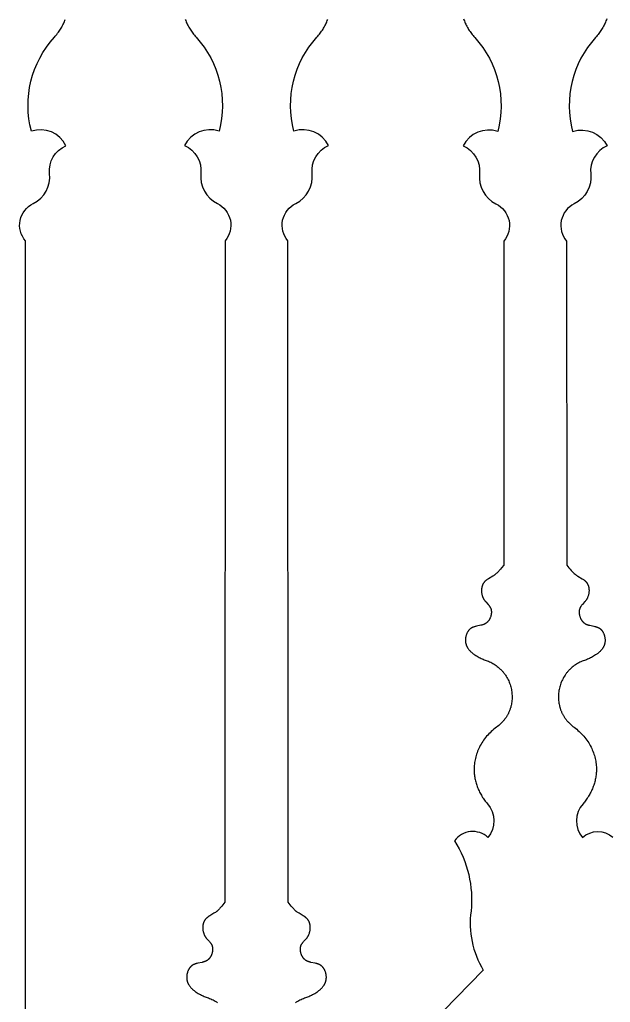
# Model space of a CAD drawing. Extents: x 101 to 2101, y 75 to 2087.
# Drawn here: x 500.5 to 698.5, y 762 to 1091.2 of the extents above; entities that cross this region are included whole.
import ezdxf

# ---------------------------------------------------------------- set-up
doc = ezdxf.new("R2010")
doc.units = 0
doc.layers.add('LAYER_01', color=7, linetype='CONTINUOUS')

msp = doc.modelspace()

# ---------------------------------------------------------------- linework, layer by layer
at = {"layer": 'LAYER_01'}
for points in [[(502.51, 718.15), (502.47, 1017.07, -0.48988), (505.06, 1029.58, 0.316411), (510.58, 1039.63, -0.331868), (516.05, 1048.96, 0.374852), (504.47, 1053.82, -0.254896), (512.16, 1085.28), (512.45, 1085.61), (512.73, 1085.94), (513, 1086.27), (513.27, 1086.61), (513.52, 1086.95), (513.76, 1087.29), (514, 1087.64), (514.22, 1087.99), (514.44, 1088.34), (514.64, 1088.7), (514.84, 1089.05), (515.02, 1089.41), (515.2, 1089.77), (515.37, 1090.13), (515.52, 1090.49), (515.67, 1090.85), (515.81, 1091.21)], [(556.05, 1091.24), (556.19, 1090.88), (556.34, 1090.51), (556.49, 1090.15), (556.66, 1089.79), (556.83, 1089.44), (557.02, 1089.08), (557.22, 1088.72), (557.42, 1088.37), (557.64, 1088.02), (557.86, 1087.67), (558.1, 1087.32), (558.34, 1086.98), (558.59, 1086.64), (558.86, 1086.3), (559.13, 1085.97), (559.41, 1085.64), (559.7, 1085.31, -0.254896), (567.39, 1053.85, 0.374852), (555.81, 1048.99, -0.331868), (561.28, 1039.66, 0.316411), (566.8, 1029.61, -0.48988), (569.39, 1017.09), (569.35, 795.55), (568.63, 794.62), (568.26, 794.16), (567.88, 793.71), (567.68, 793.49), (567.48, 793.28), (567.27, 793.07), (567.05, 792.86), (566.83, 792.67), (566.61, 792.47), (566.49, 792.38), (566.37, 792.29), (566.25, 792.2), (566.13, 792.11), (565.9, 791.96), (565.67, 791.81), (564.24, 790.96), (564.01, 790.82), (563.78, 790.67), (563.67, 790.59), (563.57, 790.51), (563.46, 790.43), (563.36, 790.35), (563.26, 790.26), (563.16, 790.18), (563.06, 790.09), (562.97, 789.99), (562.88, 789.9), (562.84, 789.85), (562.8, 789.8), (562.76, 789.75), (562.72, 789.7), (562.68, 789.65), (562.64, 789.6), (562.59, 789.52), (562.54, 789.45), (562.5, 789.38), (562.45, 789.3), (562.41, 789.23), (562.37, 789.15), (562.33, 789.07), (562.3, 788.99), (562.26, 788.91), (562.23, 788.83), (562.2, 788.74), (562.17, 788.66), (562.14, 788.57), (562.11, 788.49), (562.09, 788.4), (562.06, 788.31), (562.04, 788.22), (562.02, 788.13), (562, 788.04), (561.99, 787.95), (561.97, 787.86), (561.96, 787.76), (561.95, 787.67), (561.94, 787.58), (561.92, 787.39), (561.91, 787.2), (561.91, 787.01), (561.91, 786.82), (561.92, 786.62), (561.94, 786.43), (561.96, 786.24), (561.99, 786.05), (562.03, 785.85), (562.07, 785.66), (562.11, 785.48), (562.17, 785.29), (562.23, 785.11), (562.29, 784.92), (562.36, 784.75), (562.4, 784.66), (562.44, 784.57), (562.48, 784.48), (562.52, 784.4), (562.56, 784.32), (562.61, 784.23), (562.66, 784.15), (562.7, 784.07), (562.75, 783.99), (562.8, 783.91), (562.87, 783.81), (562.94, 783.72), (563.01, 783.62), (563.08, 783.53), (563.22, 783.35), (563.37, 783.18), (564.15, 782.34), (564.29, 782.17), (564.43, 782), (564.5, 781.91), (564.57, 781.82), (564.63, 781.73), (564.69, 781.64), (564.75, 781.55), (564.8, 781.46), (564.86, 781.36), (564.91, 781.27), (564.93, 781.22), (564.95, 781.17), (564.97, 781.12), (565, 781.07), (565.02, 781), (565.05, 780.92), (565.07, 780.85), (565.1, 780.77), (565.12, 780.7), (565.13, 780.62), (565.15, 780.54), (565.17, 780.46), (565.18, 780.38), (565.19, 780.3), (565.2, 780.22), (565.21, 780.14), (565.22, 780.06), (565.22, 779.97), (565.22, 779.89), (565.23, 779.81), (565.23, 779.72), (565.22, 779.64), (565.22, 779.56), (565.22, 779.47), (565.21, 779.39), (565.2, 779.3), (565.19, 779.22), (565.18, 779.13), (565.17, 779.05), (565.15, 778.96), (565.12, 778.79), (565.08, 778.62), (565.04, 778.45), (564.98, 778.28), (564.93, 778.12), (564.87, 777.96), (564.8, 777.8), (564.73, 777.64), (564.69, 777.56), (564.65, 777.48), (564.61, 777.41), (564.57, 777.33), (564.52, 777.26), (564.48, 777.19), (564.43, 777.11), (564.39, 777.04), (564.34, 776.97), (564.29, 776.9), (564.24, 776.84), (564.19, 776.77), (564.14, 776.71), (564.08, 776.64), (564.03, 776.58), (563.97, 776.52), (563.92, 776.46), (563.86, 776.41), (563.8, 776.35), (563.74, 776.3), (563.68, 776.25), (563.61, 776.2), (563.54, 776.14), (563.47, 776.09), (563.4, 776.04), (563.33, 775.99), (563.25, 775.95), (563.18, 775.91), (563.1, 775.86), (563.02, 775.82), (562.95, 775.79), (562.87, 775.75), (562.79, 775.71), (562.71, 775.68), (562.54, 775.62), (562.38, 775.56), (562.21, 775.51), (562.04, 775.46), (561.86, 775.41), (561.69, 775.37), (560.27, 775.07), (559.92, 774.99), (559.75, 774.95), (559.58, 774.9), (559.42, 774.85), (559.25, 774.79), (559.09, 774.73), (559.01, 774.7), (558.93, 774.66), (558.85, 774.63), (558.78, 774.59), (558.7, 774.55), (558.62, 774.51), (558.55, 774.47), (558.48, 774.42), (558.41, 774.38), (558.34, 774.33), (558.27, 774.28), (558.21, 774.24), (558.15, 774.19), (558.09, 774.14), (558.03, 774.09), (557.97, 774.03), (557.92, 773.98), (557.86, 773.92), (557.81, 773.86), (557.75, 773.81), (557.7, 773.75), (557.65, 773.69), (557.6, 773.62), (557.55, 773.56), (557.5, 773.49), (557.46, 773.43), (557.41, 773.36), (557.36, 773.29), (557.32, 773.22), (557.28, 773.15), (557.2, 773.01), (557.12, 772.86), (557.04, 772.71), (556.97, 772.56), (556.91, 772.4), (556.85, 772.24), (556.8, 772.08), (556.75, 771.92), (556.7, 771.76), (556.66, 771.59), (556.63, 771.42), (556.6, 771.25), (556.57, 771.09), (556.55, 770.92), (556.54, 770.75), (556.53, 770.58), (556.52, 770.41), (556.52, 770.24), (556.53, 770.08), (556.54, 769.91), (556.56, 769.75), (556.57, 769.67), (556.58, 769.59), (556.6, 769.49), (556.62, 769.39), (556.64, 769.29), (556.66, 769.19), (556.69, 769.09), (556.72, 769), (556.75, 768.9), (556.78, 768.81), (556.81, 768.71), (556.85, 768.62), (556.89, 768.53), (556.93, 768.43), (556.97, 768.34), (557.01, 768.25), (557.06, 768.16), (557.1, 768.08), (557.15, 767.99), (557.2, 767.9), (557.25, 767.82), (557.31, 767.73), (557.42, 767.56), (557.54, 767.4), (557.66, 767.24), (557.79, 767.08), (557.93, 766.93), (558.07, 766.77), (558.21, 766.63), (558.36, 766.48), (558.51, 766.34), (558.67, 766.2), (558.83, 766.06), (559, 765.93), (559.17, 765.8), (559.34, 765.67), (559.51, 765.55), (559.69, 765.43), (560.05, 765.2), (560.42, 764.97), (560.79, 764.76), (561.11, 764.59), (561.44, 764.42), (561.77, 764.27), (562.1, 764.12), (562.43, 763.98), (562.76, 763.84), (563.09, 763.72), (563.43, 763.6), (563.82, 763.46), (564.21, 763.31), (564.6, 763.14), (564.99, 762.96), (565.37, 762.77), (565.75, 762.56), (566.12, 762.33), (566.49, 762.1), (566.85, 761.85)], [(593.01, 761.85), (593.37, 762.1), (593.74, 762.33), (594.11, 762.56), (594.49, 762.77), (594.87, 762.96), (595.26, 763.14), (595.65, 763.31), (596.04, 763.46), (596.43, 763.6), (596.77, 763.72), (597.1, 763.84), (597.44, 763.98), (597.77, 764.12), (598.1, 764.27), (598.42, 764.42), (598.75, 764.59), (599.07, 764.76), (599.45, 764.97), (599.81, 765.2), (600.17, 765.43), (600.35, 765.55), (600.52, 765.67), (600.7, 765.8), (600.86, 765.93), (601.03, 766.06), (601.19, 766.2), (601.35, 766.34), (601.5, 766.48), (601.65, 766.63), (601.8, 766.77), (601.94, 766.93), (602.07, 767.08), (602.2, 767.24), (602.33, 767.4), (602.44, 767.56), (602.56, 767.73), (602.61, 767.82), (602.66, 767.9), (602.71, 767.99), (602.76, 768.08), (602.81, 768.16), (602.85, 768.25), (602.9, 768.34), (602.94, 768.43), (602.98, 768.53), (603.02, 768.62), (603.05, 768.71), (603.09, 768.81), (603.12, 768.9), (603.15, 769), (603.18, 769.09), (603.2, 769.19), (603.22, 769.29), (603.25, 769.39), (603.27, 769.49), (603.28, 769.59), (603.3, 769.67), (603.31, 769.75), (603.32, 769.91), (603.33, 770.08), (603.34, 770.24), (603.34, 770.41), (603.34, 770.58), (603.33, 770.75), (603.31, 770.92), (603.29, 771.09), (603.27, 771.25), (603.24, 771.42), (603.2, 771.59), (603.16, 771.76), (603.12, 771.92), (603.07, 772.08), (603.01, 772.24), (602.95, 772.4), (602.89, 772.56), (602.82, 772.71), (602.75, 772.86), (602.67, 773.01), (602.59, 773.15), (602.54, 773.22), (602.5, 773.29), (602.45, 773.36), (602.41, 773.43), (602.36, 773.49), (602.31, 773.56), (602.26, 773.62), (602.21, 773.69), (602.16, 773.75), (602.11, 773.81), (602.05, 773.86), (602, 773.92), (601.94, 773.98), (601.89, 774.03), (601.83, 774.09), (601.77, 774.14), (601.71, 774.19), (601.65, 774.24), (601.59, 774.28), (601.53, 774.33), (601.46, 774.38), (601.38, 774.42), (601.31, 774.47), (601.24, 774.51), (601.16, 774.55), (601.09, 774.59), (601.01, 774.63), (600.93, 774.66), (600.85, 774.7), (600.77, 774.73), (600.61, 774.79), (600.45, 774.85), (600.28, 774.9), (600.11, 774.95), (599.94, 774.99), (599.59, 775.07), (598.17, 775.37), (598, 775.41), (597.83, 775.46), (597.66, 775.51), (597.49, 775.56), (597.32, 775.62), (597.16, 775.68), (597.08, 775.71), (597, 775.75), (596.92, 775.79), (596.84, 775.82), (596.76, 775.86), (596.68, 775.91), (596.61, 775.95), (596.53, 775.99), (596.46, 776.04), (596.39, 776.09), (596.32, 776.14), (596.25, 776.2), (596.19, 776.25), (596.13, 776.3), (596.06, 776.35), (596.01, 776.41), (595.95, 776.46), (595.89, 776.52), (595.84, 776.58), (595.78, 776.64), (595.73, 776.71), (595.67, 776.77), (595.62, 776.84), (595.57, 776.9), (595.52, 776.97), (595.48, 777.04), (595.43, 777.11), (595.38, 777.19), (595.34, 777.26), (595.3, 777.33), (595.25, 777.41), (595.21, 777.48), (595.17, 777.56), (595.14, 777.64), (595.06, 777.8), (595, 777.96), (594.93, 778.12), (594.88, 778.28), (594.83, 778.45), (594.78, 778.62), (594.74, 778.79), (594.71, 778.96), (594.7, 779.05), (594.68, 779.13), (594.67, 779.22), (594.66, 779.3), (594.65, 779.39), (594.65, 779.47), (594.64, 779.56), (594.64, 779.64), (594.64, 779.72), (594.64, 779.81), (594.64, 779.89), (594.64, 779.97), (594.65, 780.06), (594.65, 780.14), (594.66, 780.22), (594.67, 780.3), (594.68, 780.38), (594.7, 780.46), (594.71, 780.54), (594.73, 780.62), (594.75, 780.7), (594.77, 780.77), (594.79, 780.85), (594.81, 780.92), (594.84, 781), (594.87, 781.07), (594.89, 781.12), (594.91, 781.17), (594.93, 781.22), (594.96, 781.27), (595.01, 781.36), (595.06, 781.46), (595.11, 781.55), (595.17, 781.64), (595.23, 781.73), (595.3, 781.82), (595.36, 781.91), (595.43, 782), (595.57, 782.17), (595.72, 782.34), (596.49, 783.18), (596.64, 783.35), (596.79, 783.53), (596.86, 783.62), (596.93, 783.72), (596.99, 783.81), (597.06, 783.91), (597.11, 783.99), (597.16, 784.07), (597.21, 784.15), (597.25, 784.23), (597.3, 784.32), (597.34, 784.4), (597.38, 784.48), (597.42, 784.57), (597.46, 784.66), (597.5, 784.75), (597.57, 784.92), (597.64, 785.11), (597.7, 785.29), (597.75, 785.48), (597.8, 785.66), (597.84, 785.85), (597.87, 786.05), (597.9, 786.24), (597.92, 786.43), (597.94, 786.62), (597.95, 786.82), (597.95, 787.01), (597.95, 787.2), (597.94, 787.39), (597.93, 787.58), (597.92, 787.67), (597.9, 787.76), (597.89, 787.86), (597.88, 787.95), (597.86, 788.04), (597.84, 788.13), (597.82, 788.22), (597.8, 788.31), (597.78, 788.4), (597.75, 788.49), (597.72, 788.57), (597.7, 788.66), (597.67, 788.74), (597.63, 788.83), (597.6, 788.91), (597.57, 788.99), (597.53, 789.07), (597.49, 789.15), (597.45, 789.23), (597.41, 789.3), (597.36, 789.38), (597.32, 789.45), (597.27, 789.52), (597.22, 789.6), (597.18, 789.65), (597.15, 789.7), (597.11, 789.75), (597.06, 789.8), (597.02, 789.85), (596.98, 789.9), (596.89, 789.99), (596.8, 790.09), (596.7, 790.18), (596.61, 790.26), (596.51, 790.35), (596.4, 790.43), (596.3, 790.51), (596.19, 790.59), (596.08, 790.67), (595.85, 790.82), (595.62, 790.96), (594.19, 791.81), (593.96, 791.96), (593.73, 792.11), (593.61, 792.2), (593.49, 792.29), (593.37, 792.38), (593.26, 792.47), (593.03, 792.67), (592.81, 792.86), (592.6, 793.07), (592.39, 793.28), (592.19, 793.49), (591.99, 793.71), (591.6, 794.16), (591.23, 794.62), (590.51, 795.55), (590.47, 1017.09, -0.48988), (593.06, 1029.61, 0.316411), (598.58, 1039.66, -0.331868), (604.05, 1048.99, 0.374852), (592.47, 1053.85, -0.254896), (600.16, 1085.31), (600.45, 1085.64), (600.73, 1085.97), (601.01, 1086.3), (601.27, 1086.64), (601.52, 1086.98), (601.77, 1087.32), (602, 1087.67), (602.23, 1088.02), (602.44, 1088.37), (602.65, 1088.72), (602.84, 1089.08), (603.03, 1089.44), (603.2, 1089.79), (603.37, 1090.15), (603.53, 1090.51), (603.67, 1090.88), (603.81, 1091.24)], [(649.33, 1091.49), (649.46, 1091.13), (649.6, 1090.77), (649.74, 1090.4), (649.9, 1090.04), (650.07, 1089.69), (650.24, 1089.33), (650.43, 1088.97), (650.62, 1088.61), (650.83, 1088.26), (651.04, 1087.91), (651.27, 1087.56), (651.5, 1087.21), (651.75, 1086.87), (652, 1086.53), (652.26, 1086.19), (652.54, 1085.86), (652.82, 1085.53), (653.11, 1085.2, -0.254896), (660.8, 1053.74, 0.374852), (649.22, 1048.88, -0.331868), (654.69, 1039.55, 0.316411), (660.21, 1029.5, -0.48988), (662.8, 1016.98), (662.79, 908.49), (662.07, 907.55), (661.7, 907.09), (661.32, 906.64), (661.12, 906.42), (660.92, 906.21), (660.71, 906), (660.5, 905.8), (660.28, 905.6), (660.05, 905.41), (659.93, 905.31), (659.82, 905.22), (659.7, 905.13), (659.57, 905.05), (659.35, 904.89), (659.11, 904.74), (657.68, 903.9), (657.45, 903.75), (657.22, 903.6), (657.11, 903.52), (657.01, 903.45), (656.9, 903.36), (656.8, 903.28), (656.7, 903.2), (656.6, 903.11), (656.51, 903.02), (656.41, 902.93), (656.33, 902.83), (656.28, 902.78), (656.24, 902.73), (656.2, 902.68), (656.16, 902.63), (656.12, 902.58), (656.08, 902.53), (656.03, 902.46), (655.99, 902.39), (655.94, 902.31), (655.9, 902.24), (655.85, 902.16), (655.81, 902.08), (655.78, 902), (655.74, 901.92), (655.7, 901.84), (655.67, 901.76), (655.64, 901.68), (655.61, 901.59), (655.58, 901.51), (655.55, 901.42), (655.53, 901.33), (655.5, 901.24), (655.48, 901.15), (655.46, 901.06), (655.44, 900.97), (655.43, 900.88), (655.41, 900.79), (655.4, 900.7), (655.39, 900.6), (655.38, 900.51), (655.36, 900.32), (655.35, 900.13), (655.35, 899.94), (655.35, 899.75), (655.36, 899.56), (655.38, 899.36), (655.4, 899.17), (655.43, 898.98), (655.47, 898.79), (655.51, 898.6), (655.56, 898.41), (655.61, 898.22), (655.67, 898.04), (655.73, 897.86), (655.8, 897.68), (655.84, 897.59), (655.88, 897.5), (655.92, 897.42), (655.96, 897.33), (656.01, 897.25), (656.05, 897.17), (656.1, 897.08), (656.14, 897), (656.19, 896.92), (656.24, 896.84), (656.31, 896.75), (656.38, 896.65), (656.45, 896.56), (656.52, 896.46), (656.66, 896.28), (656.82, 896.11), (657.59, 895.27), (657.73, 895.1), (657.87, 894.93), (657.94, 894.84), (658.01, 894.76), (658.07, 894.67), (658.13, 894.58), (658.19, 894.49), (658.25, 894.39), (658.3, 894.3), (658.35, 894.2), (658.37, 894.15), (658.39, 894.1), (658.42, 894.05), (658.44, 894), (658.46, 893.93), (658.49, 893.86), (658.51, 893.78), (658.54, 893.71), (658.56, 893.63), (658.58, 893.55), (658.59, 893.47), (658.61, 893.4), (658.62, 893.32), (658.63, 893.24), (658.64, 893.15), (658.65, 893.07), (658.66, 892.99), (658.66, 892.91), (658.67, 892.83), (658.67, 892.74), (658.67, 892.66), (658.66, 892.57), (658.66, 892.49), (658.66, 892.4), (658.65, 892.32), (658.64, 892.23), (658.63, 892.15), (658.62, 892.06), (658.61, 891.98), (658.59, 891.89), (658.56, 891.72), (658.52, 891.55), (658.48, 891.39), (658.43, 891.22), (658.37, 891.05), (658.31, 890.89), (658.24, 890.73), (658.17, 890.57), (658.13, 890.49), (658.09, 890.42), (658.05, 890.34), (658.01, 890.27), (657.97, 890.19), (657.92, 890.12), (657.88, 890.05), (657.83, 889.98), (657.78, 889.91), (657.73, 889.84), (657.68, 889.77), (657.63, 889.71), (657.58, 889.64), (657.52, 889.58), (657.47, 889.52), (657.41, 889.46), (657.36, 889.4), (657.3, 889.34), (657.24, 889.28), (657.18, 889.23), (657.12, 889.18), (657.06, 889.13), (656.99, 889.08), (656.92, 889.02), (656.84, 888.97), (656.77, 888.93), (656.7, 888.88), (656.62, 888.84), (656.54, 888.8), (656.47, 888.76), (656.39, 888.72), (656.31, 888.68), (656.23, 888.65), (656.15, 888.61), (655.98, 888.55), (655.82, 888.49), (655.65, 888.44), (655.48, 888.39), (655.3, 888.35), (655.13, 888.3), (653.71, 888.01), (653.37, 887.92), (653.19, 887.88), (653.02, 887.83), (652.86, 887.78), (652.69, 887.72), (652.53, 887.66), (652.45, 887.63), (652.37, 887.59), (652.29, 887.56), (652.22, 887.52), (652.14, 887.48), (652.07, 887.44), (651.99, 887.4), (651.92, 887.36), (651.85, 887.31), (651.78, 887.26), (651.71, 887.22), (651.65, 887.17), (651.59, 887.12), (651.53, 887.07), (651.47, 887.02), (651.42, 886.97), (651.36, 886.91), (651.3, 886.86), (651.25, 886.8), (651.2, 886.74), (651.14, 886.68), (651.09, 886.62), (651.04, 886.56), (650.99, 886.49), (650.94, 886.43), (650.9, 886.36), (650.85, 886.29), (650.81, 886.23), (650.76, 886.16), (650.72, 886.09), (650.64, 885.94), (650.56, 885.8), (650.49, 885.65), (650.42, 885.49), (650.35, 885.34), (650.29, 885.18), (650.24, 885.02), (650.19, 884.85), (650.14, 884.69), (650.1, 884.52), (650.07, 884.36), (650.04, 884.19), (650.01, 884.02), (649.99, 883.85), (649.98, 883.68), (649.97, 883.51), (649.96, 883.35), (649.96, 883.18), (649.97, 883.01), (649.98, 882.85), (650, 882.68), (650.01, 882.6), (650.02, 882.52), (650.04, 882.42), (650.06, 882.32), (650.08, 882.22), (650.1, 882.12), (650.13, 882.03), (650.16, 881.93), (650.19, 881.83), (650.22, 881.74), (650.25, 881.64), (650.29, 881.55), (650.33, 881.46), (650.37, 881.37), (650.41, 881.28), (650.45, 881.19), (650.5, 881.1), (650.54, 881.01), (650.59, 880.92), (650.64, 880.84), (650.69, 880.75), (650.75, 880.66), (650.86, 880.5), (650.98, 880.33), (651.1, 880.17), (651.23, 880.01), (651.37, 879.86), (651.51, 879.71), (651.65, 879.56), (651.8, 879.41), (651.96, 879.27), (652.11, 879.13), (652.28, 879), (652.44, 878.86), (652.61, 878.73), (652.78, 878.61), (652.95, 878.48), (653.13, 878.36), (653.49, 878.13), (653.86, 877.91), (654.23, 877.7), (654.55, 877.52), (654.88, 877.36), (655.21, 877.2), (655.54, 877.05), (655.87, 876.91), (656.2, 876.78), (656.54, 876.65), (656.87, 876.53), (657.26, 876.4), (657.66, 876.24), (658.04, 876.08), (658.43, 875.9), (658.81, 875.7), (659.19, 875.49), (659.56, 875.27), (659.93, 875.03), (660.29, 874.78), (660.65, 874.51), (660.99, 874.24), (661.33, 873.95), (661.65, 873.64), (661.81, 873.49), (661.97, 873.33), (662.12, 873.17), (662.28, 873), (662.42, 872.84), (662.57, 872.67), (662.71, 872.5), (662.85, 872.32), (662.99, 872.15), (663.12, 871.97), (663.25, 871.79), (663.38, 871.6), (663.62, 871.23), (663.85, 870.85), (664.07, 870.46), (664.27, 870.07), (664.46, 869.67), (664.63, 869.27), (664.79, 868.87), (664.93, 868.46), (665.06, 868.05), (665.17, 867.64), (665.27, 867.23), (665.36, 866.81), (665.43, 866.4), (665.49, 865.99), (665.54, 865.58), (665.57, 865.17), (665.59, 864.75), (665.6, 864.33), (665.6, 863.92), (665.58, 863.5), (665.55, 863.08), (665.51, 862.66), (665.45, 862.25), (665.38, 861.83), (665.29, 861.42), (665.24, 861.21), (665.19, 861), (665.13, 860.8), (665.07, 860.6), (665.01, 860.39), (664.94, 860.19), (664.87, 859.99), (664.79, 859.79), (664.71, 859.59), (664.63, 859.39), (664.54, 859.19), (664.45, 858.99), (664.35, 858.8), (664.26, 858.6), (664.15, 858.41), (664.05, 858.22), (663.94, 858.03), (663.82, 857.84), (663.7, 857.65), (663.58, 857.46), (663.46, 857.28), (663.33, 857.09), (663.19, 856.91), (663.06, 856.73), (662.92, 856.56), (662.77, 856.38), (662.62, 856.21), (662.47, 856.04), (662.32, 855.87), (662.16, 855.7), (661.83, 855.37), (661.48, 855.05), (661.13, 854.74), (660.75, 854.44), (660.37, 854.15), (659.92, 853.8), (659.48, 853.45), (659.04, 853.08), (658.63, 852.71), (658.22, 852.32), (657.83, 851.92), (657.45, 851.52), (657.08, 851.1), (656.73, 850.68), (656.39, 850.24), (656.07, 849.8), (655.76, 849.36), (655.47, 848.91), (655.19, 848.45), (654.93, 847.99), (654.69, 847.52), (654.46, 847.05), (654.25, 846.58), (654.05, 846.1), (653.87, 845.62), (653.7, 845.15), (653.55, 844.67), (653.42, 844.19), (653.3, 843.71), (653.2, 843.23), (653.11, 842.76), (653.03, 842.28), (652.97, 841.81), (652.93, 841.35), (652.89, 840.88), (652.88, 840.42), (652.87, 839.97), (652.87, 839.61), (652.89, 839.25), (652.91, 838.89), (652.94, 838.52), (652.98, 838.15), (653.03, 837.77), (653.09, 837.39), (653.16, 837.01), (653.24, 836.62), (653.33, 836.24), (653.43, 835.85), (653.54, 835.46), (653.66, 835.07), (653.78, 834.69), (653.92, 834.3), (654.06, 833.92), (654.22, 833.54), (654.38, 833.16), (654.55, 832.79), (654.73, 832.42), (654.92, 832.06), (655.11, 831.7), (655.31, 831.35), (655.52, 831), (655.73, 830.66), (655.95, 830.33), (656.17, 830.01), (656.4, 829.7), (656.63, 829.39), (656.87, 829.09), (657.11, 828.8), (657.35, 828.53, -0.374262), (657.49, 817.19, 0.456941), (646.33, 816.1, -0.167101), (651.85, 792.57, 0.172463), (655.96, 772.8), (593.8, 709.08, -0.207227)], [(697.34, 1091.49), (697.22, 1091.13), (697.08, 1090.77), (696.93, 1090.4), (696.78, 1090.04), (696.61, 1089.69), (696.44, 1089.33), (696.25, 1088.97), (696.05, 1088.61), (695.85, 1088.26), (695.63, 1087.91), (695.41, 1087.56), (695.18, 1087.21), (694.93, 1086.87), (694.68, 1086.53), (694.41, 1086.19), (694.14, 1085.86), (693.86, 1085.53), (693.57, 1085.2, 0.254896), (685.88, 1053.74, -0.374852), (697.46, 1048.88, 0.331868), (691.99, 1039.55, -0.316411), (686.47, 1029.5, 0.48988), (683.88, 1016.98), (683.95, 908.49), (684.67, 907.55), (685.04, 907.09), (685.43, 906.64), (685.63, 906.42), (685.83, 906.21), (686.04, 906), (686.25, 905.8), (686.47, 905.6), (686.7, 905.41), (686.81, 905.31), (686.93, 905.22), (687.05, 905.13), (687.17, 905.05), (687.4, 904.89), (687.63, 904.74), (689.06, 903.9), (689.3, 903.75), (689.52, 903.6), (689.63, 903.52), (689.74, 903.45), (689.84, 903.36), (689.95, 903.28), (690.05, 903.2), (690.15, 903.11), (690.24, 903.02), (690.33, 902.93), (690.42, 902.83), (690.46, 902.78), (690.51, 902.73), (690.55, 902.68), (690.59, 902.63), (690.63, 902.58), (690.66, 902.53), (690.71, 902.46), (690.76, 902.39), (690.81, 902.31), (690.85, 902.24), (690.89, 902.16), (690.93, 902.08), (690.97, 902), (691.01, 901.92), (691.04, 901.84), (691.08, 901.76), (691.11, 901.68), (691.14, 901.59), (691.17, 901.51), (691.19, 901.42), (691.22, 901.33), (691.24, 901.24), (691.26, 901.15), (691.28, 901.06), (691.3, 900.97), (691.32, 900.88), (691.33, 900.79), (691.35, 900.7), (691.36, 900.6), (691.37, 900.51), (691.38, 900.32), (691.39, 900.13), (691.39, 899.94), (691.39, 899.75), (691.38, 899.56), (691.36, 899.36), (691.34, 899.17), (691.31, 898.98), (691.28, 898.79), (691.24, 898.6), (691.19, 898.41), (691.14, 898.22), (691.08, 898.04), (691.01, 897.86), (690.94, 897.68), (690.9, 897.59), (690.87, 897.5), (690.83, 897.42), (690.78, 897.33), (690.74, 897.25), (690.7, 897.17), (690.65, 897.08), (690.6, 897), (690.55, 896.92), (690.5, 896.84), (690.44, 896.75), (690.37, 896.65), (690.3, 896.56), (690.23, 896.46), (690.08, 896.28), (689.93, 896.11), (689.16, 895.27), (689.01, 895.1), (688.87, 894.93), (688.8, 894.84), (688.74, 894.76), (688.67, 894.67), (688.61, 894.58), (688.55, 894.49), (688.5, 894.39), (688.45, 894.3), (688.4, 894.2), (688.37, 894.15), (688.35, 894.1), (688.33, 894.05), (688.31, 894), (688.28, 893.93), (688.26, 893.86), (688.23, 893.78), (688.21, 893.71), (688.19, 893.63), (688.17, 893.55), (688.15, 893.47), (688.14, 893.4), (688.12, 893.32), (688.11, 893.24), (688.1, 893.15), (688.09, 893.07), (688.09, 892.99), (688.08, 892.91), (688.08, 892.83), (688.08, 892.74), (688.08, 892.66), (688.08, 892.57), (688.08, 892.49), (688.09, 892.4), (688.1, 892.32), (688.1, 892.23), (688.11, 892.15), (688.12, 892.06), (688.14, 891.98), (688.15, 891.89), (688.18, 891.72), (688.22, 891.55), (688.27, 891.39), (688.32, 891.22), (688.38, 891.05), (688.44, 890.89), (688.5, 890.73), (688.58, 890.57), (688.61, 890.49), (688.65, 890.42), (688.69, 890.34), (688.74, 890.27), (688.78, 890.19), (688.82, 890.12), (688.87, 890.05), (688.92, 889.98), (688.96, 889.91), (689.01, 889.84), (689.06, 889.77), (689.12, 889.71), (689.17, 889.64), (689.22, 889.58), (689.28, 889.52), (689.33, 889.46), (689.39, 889.4), (689.45, 889.34), (689.51, 889.28), (689.57, 889.23), (689.63, 889.18), (689.69, 889.13), (689.76, 889.08), (689.83, 889.02), (689.9, 888.97), (689.98, 888.93), (690.05, 888.88), (690.13, 888.84), (690.2, 888.8), (690.28, 888.76), (690.36, 888.72), (690.44, 888.68), (690.52, 888.65), (690.6, 888.61), (690.76, 888.55), (690.93, 888.49), (691.1, 888.44), (691.27, 888.39), (691.44, 888.35), (691.62, 888.3), (693.03, 888.01), (693.38, 887.92), (693.55, 887.88), (693.72, 887.83), (693.89, 887.78), (694.05, 887.72), (694.22, 887.66), (694.3, 887.63), (694.37, 887.59), (694.45, 887.56), (694.53, 887.52), (694.6, 887.48), (694.68, 887.44), (694.75, 887.4), (694.83, 887.36), (694.9, 887.31), (694.97, 887.26), (695.03, 887.22), (695.09, 887.17), (695.15, 887.12), (695.21, 887.07), (695.27, 887.02), (695.33, 886.97), (695.39, 886.91), (695.44, 886.86), (695.5, 886.8), (695.55, 886.74), (695.6, 886.68), (695.65, 886.62), (695.7, 886.56), (695.75, 886.49), (695.8, 886.43), (695.85, 886.36), (695.9, 886.29), (695.94, 886.23), (695.98, 886.16), (696.03, 886.09), (696.11, 885.94), (696.19, 885.8), (696.26, 885.65), (696.33, 885.49), (696.39, 885.34), (696.45, 885.18), (696.51, 885.02), (696.56, 884.85), (696.6, 884.69), (696.64, 884.52), (696.68, 884.36), (696.71, 884.19), (696.73, 884.02), (696.75, 883.85), (696.77, 883.68), (696.78, 883.51), (696.78, 883.35), (696.78, 883.18), (696.78, 883.01), (696.76, 882.85), (696.75, 882.68), (696.74, 882.6), (696.72, 882.52), (696.71, 882.42), (696.69, 882.32), (696.67, 882.22), (696.64, 882.12), (696.62, 882.03), (696.59, 881.93), (696.56, 881.83), (696.53, 881.74), (696.49, 881.64), (696.46, 881.55), (696.42, 881.46), (696.38, 881.37), (696.34, 881.28), (696.29, 881.19), (696.25, 881.1), (696.2, 881.01), (696.15, 880.92), (696.1, 880.84), (696.05, 880.75), (696, 880.66), (695.88, 880.5), (695.77, 880.33), (695.64, 880.17), (695.51, 880.01), (695.38, 879.86), (695.24, 879.71), (695.09, 879.56), (694.94, 879.41), (694.79, 879.27), (694.63, 879.13), (694.47, 879), (694.31, 878.86), (694.14, 878.73), (693.97, 878.61), (693.79, 878.48), (693.61, 878.36), (693.25, 878.13), (692.89, 877.91), (692.52, 877.7), (692.19, 877.52), (691.87, 877.36), (691.54, 877.2), (691.21, 877.05), (690.88, 876.91), (690.54, 876.78), (690.21, 876.65), (689.87, 876.53), (689.48, 876.4), (689.09, 876.24), (688.7, 876.08), (688.31, 875.9), (687.93, 875.7), (687.55, 875.49), (687.18, 875.27), (686.81, 875.03), (686.45, 874.78), (686.1, 874.51), (685.75, 874.24), (685.42, 873.95), (685.09, 873.64), (684.93, 873.49), (684.78, 873.33), (684.62, 873.17), (684.47, 873), (684.32, 872.84), (684.18, 872.67), (684.03, 872.5), (683.89, 872.32), (683.76, 872.15), (683.62, 871.97), (683.49, 871.79), (683.37, 871.6), (683.12, 871.23), (682.89, 870.85), (682.68, 870.46), (682.47, 870.07), (682.29, 869.67), (682.11, 869.27), (681.96, 868.87), (681.81, 868.46), (681.68, 868.05), (681.57, 867.64), (681.47, 867.23), (681.39, 866.81), (681.32, 866.4), (681.26, 865.99), (681.21, 865.58), (681.18, 865.17), (681.15, 864.75), (681.14, 864.33), (681.15, 863.92), (681.16, 863.5), (681.19, 863.08), (681.24, 862.66), (681.3, 862.25), (681.37, 861.83), (681.46, 861.42), (681.51, 861.21), (681.56, 861), (681.62, 860.8), (681.68, 860.6), (681.74, 860.39), (681.81, 860.19), (681.88, 859.99), (681.96, 859.79), (682.04, 859.59), (682.12, 859.39), (682.21, 859.19), (682.3, 858.99), (682.39, 858.8), (682.49, 858.6), (682.59, 858.41), (682.7, 858.22), (682.81, 858.03), (682.92, 857.84), (683.04, 857.65), (683.16, 857.46), (683.29, 857.28), (683.42, 857.09), (683.55, 856.91), (683.69, 856.73), (683.83, 856.56), (683.97, 856.38), (684.12, 856.21), (684.27, 856.04), (684.43, 855.87), (684.59, 855.7), (684.92, 855.37), (685.26, 855.05), (685.62, 854.74), (685.99, 854.44), (686.38, 854.15), (686.83, 853.8), (687.27, 853.45), (687.7, 853.08), (688.12, 852.71), (688.53, 852.32), (688.92, 851.92), (689.3, 851.52), (689.67, 851.1), (690.02, 850.68), (690.35, 850.24), (690.68, 849.8), (690.98, 849.36), (691.28, 848.91), (691.55, 848.45), (691.81, 847.99), (692.06, 847.52), (692.29, 847.05), (692.5, 846.58), (692.7, 846.1), (692.88, 845.62), (693.04, 845.15), (693.19, 844.67), (693.33, 844.19), (693.44, 843.71), (693.55, 843.23), (693.64, 842.76), (693.71, 842.28), (693.77, 841.81), (693.82, 841.35), (693.85, 840.88), (693.87, 840.42), (693.88, 839.97), (693.87, 839.61), (693.86, 839.25), (693.84, 838.89), (693.8, 838.52), (693.76, 838.15), (693.71, 837.77), (693.65, 837.39), (693.58, 837.01), (693.5, 836.62), (693.41, 836.24), (693.32, 835.85), (693.21, 835.46), (693.09, 835.07), (692.96, 834.69), (692.83, 834.3), (692.68, 833.92), (692.53, 833.54), (692.36, 833.16), (692.19, 832.79), (692.02, 832.42), (691.83, 832.06), (691.64, 831.7), (691.44, 831.35), (691.23, 831), (691.02, 830.66), (690.8, 830.33), (690.58, 830.01), (690.35, 829.7), (690.12, 829.39), (689.88, 829.09), (689.64, 828.8), (689.4, 828.53, 0.374262), (689.25, 817.19, -0.39397), (699.37, 817.29)]]:
    msp.add_lwpolyline(points, format="xyb", dxfattribs=at)

doc.saveas('drawing.dxf')
